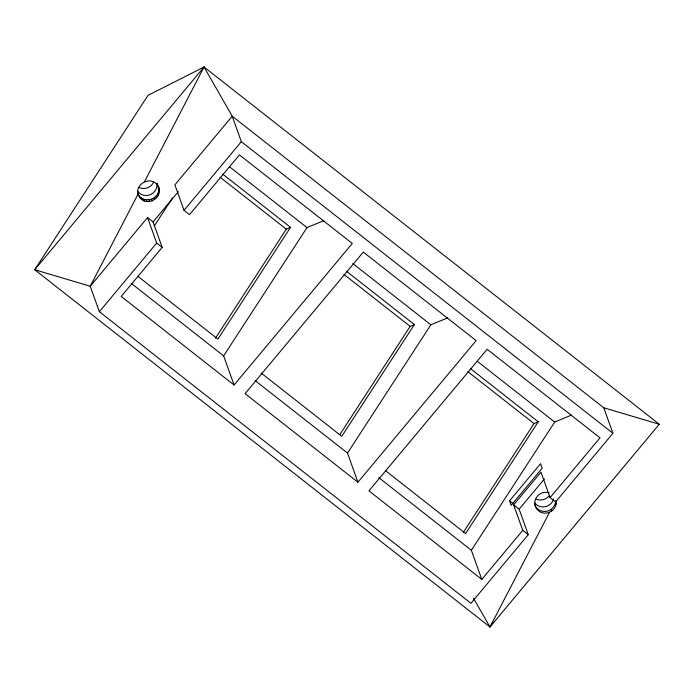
<?xml version="1.0" encoding="UTF-8"?>
<svg xmlns="http://www.w3.org/2000/svg" width="694" height="694" viewBox="0 0 694 694"><rect width="100%" height="100%" fill="white"/><g stroke="black" fill="none" stroke-linecap="round" stroke-linejoin="round"><path stroke-width="1.04" d="M158.614 188.352C160.141 199.993 141.828 204.548 137.898 193.4C142.799 210.716 167.714 197.374 156.679 183.329L159.238 190.087M549.067 492.835A10.757 10.384 -20.4 0 0 541.736 493.044C536.497 495.039 533.339 501.268 535.421 506.594A10.757 10.384 -20.4 0 0 549.188 512.432L551.669 511.105A10.757 10.393 -19.7 0 0 556.024 504.252L555.486 500.73M556.024 504.252L556.128 501.528M138.21 193.826L90.229 286.24L99.355 311.719L470.94 603.32L528.264 534.675L519.138 509.196L513.629 504.876L540.973 472.137L550.09 497.615L555.599 501.936L612.923 433.282L603.797 407.794L232.221 116.21L204.045 67.006L148.03 95.338L34.7 269.732L489.964 626.994L659.3 424.251L204.045 67.006L34.7 269.732L90.229 286.24L147.553 217.595L153.062 221.915L162.179 247.385L121.216 296.442L234.069 385.005L352.283 243.438L239.43 154.875L189.514 214.646L184.014 210.325L174.897 184.856L232.221 116.21L241.339 141.68L612.923 433.282M144.465 181.785L204.045 67.006M473.499 598.245L489.964 626.994L549.561 512.241M154.242 226.036L172.546 197.868M215.452 338.221L286.31 229.185L290.534 227.346L222.627 174.055M290.534 227.346L217.907 339.114L138.115 276.49M234.069 385.005L223.642 355.875L307 227.597L323.768 220.701M339.904 434.513L410.171 326.388L414.396 324.549L346.488 271.259M414.396 324.549L341.769 436.318L261.126 373.025M357.931 482.209L245.077 393.645L363.292 252.078L476.145 340.633L357.931 482.209L347.503 453.078L430.861 324.801L447.63 317.904M463.176 532.628L534.033 423.583L538.232 421.787L470.324 368.497M538.232 421.787L465.605 533.556L385.821 470.914M513.629 504.876L522.756 530.355L481.792 579.403L471.365 550.281L554.697 422.039L571.483 415.125M489.964 626.994L492.914 622.449M153.062 221.915L178.349 191.631M99.355 311.719L156.679 243.065L147.553 217.595M184.014 210.325L241.339 141.68M509.57 500.808L540.557 463.696L542.17 468.216L511.192 505.319L509.57 500.808L512.979 503.471M519.138 509.196L544.426 478.912M550.09 497.615L600.006 437.836L487.153 349.273L368.939 490.849L481.792 579.403M603.797 407.794L659.3 424.251M229.783 167.002L307 227.597M352.795 263.538L430.861 324.801M477.481 361.444L554.697 422.039M220.102 177.222L286.31 229.185M343.964 274.425L410.171 326.388M467.825 371.628L534.033 423.583M156.679 243.065L162.179 247.385M522.756 530.355L528.264 534.675M131.149 283.291L223.642 355.875M255.01 380.494L347.503 453.078M378.872 477.698L471.365 550.281M157.304 185.064C150.659 175.391 133.959 184.205 138.514 195.135M551.053 509.405L551.669 511.105M157.685 193.695L158.31 195.43M156.202 196.038L156.818 197.773M154.146 197.929L154.771 199.664M151.674 199.256L152.298 200.991M148.95 199.924L149.566 201.659M146.148 199.881L146.772 201.616M143.476 199.135L144.1 200.87M141.108 197.738L141.732 199.473M157 183.832A10.757 10.401 -19.7 0 1 137.585 191.266M553.604 498.917A10.757 10.401 -19.7 0 1 534.493 502.734M555.417 502.543A10.757 10.401 -19.7 0 1 534.796 504.868M153.582 182.236A10.757 10.401 -19.7 0 1 139.373 187.675M548.997 496.045A10.757 10.401 -19.7 0 1 536.28 499.142"/></g></svg>
